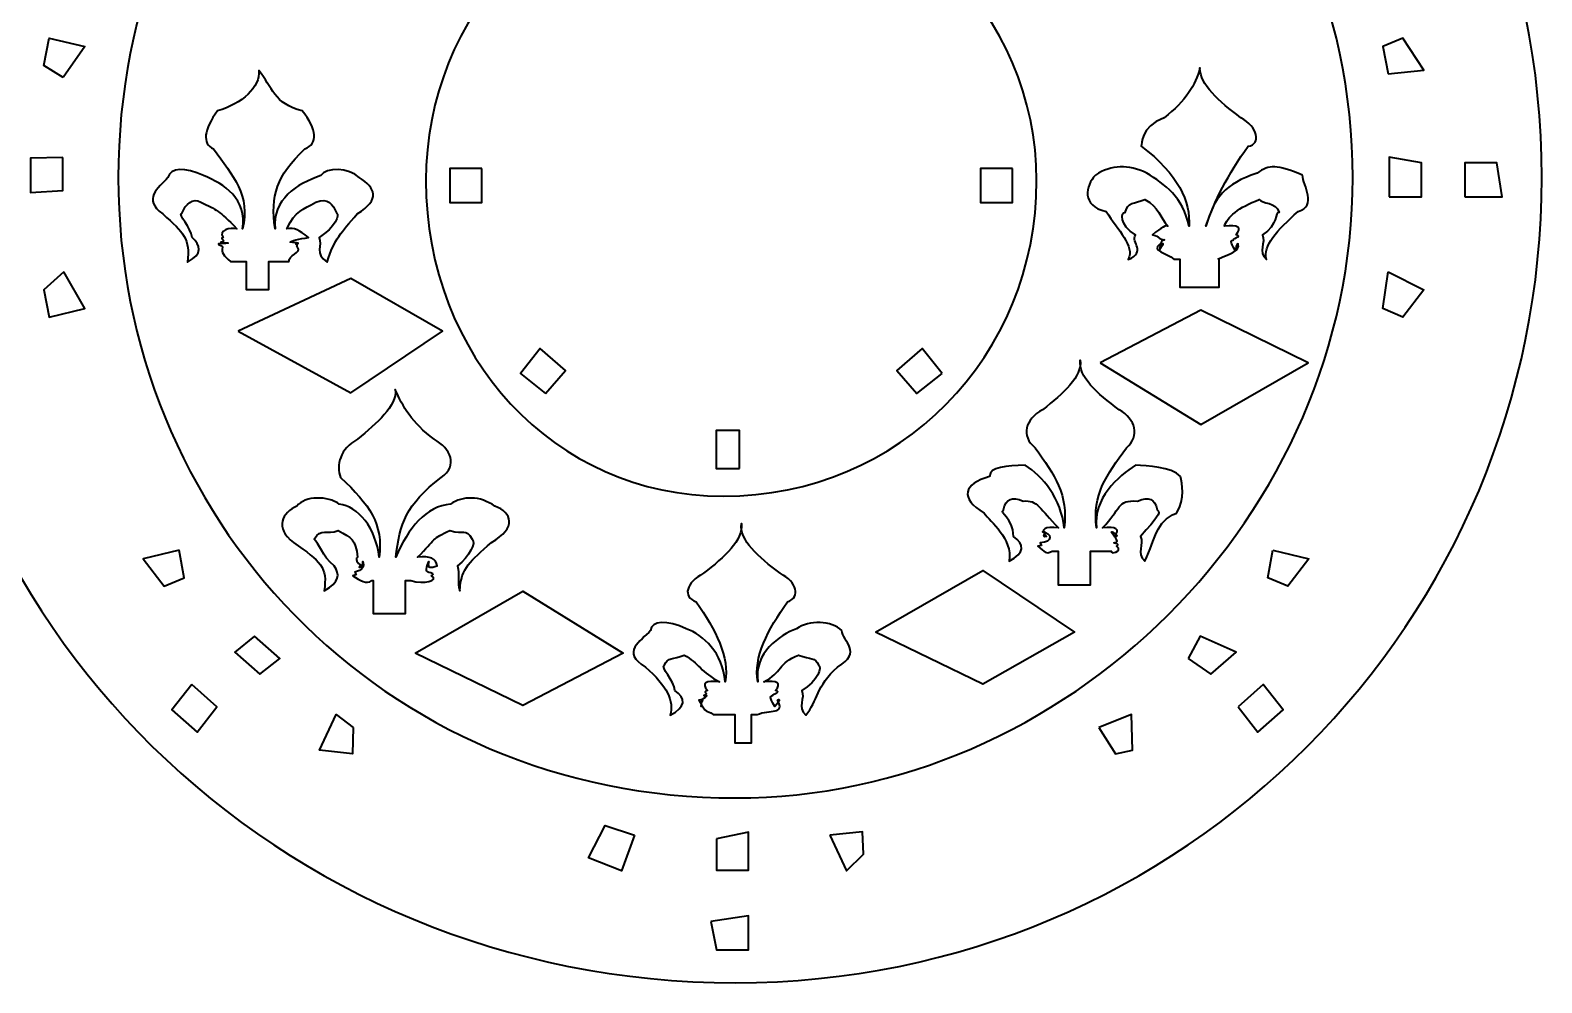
# Model space of a CAD drawing. Header units: centimetres. Extents: x -108 to 55, y -52 to 52.
# Drawn here: x -34.61 to -14.72, y -6.48 to 6.05 of the extents above; entities that cross this region are included whole.
import ezdxf

# ---------------------------------------------------------------- set-up
doc = ezdxf.new("R2010")
doc.units = ezdxf.units.CM
doc.header["$MEASUREMENT"] = 0
doc.layers.add('layer 1', color=7, linetype='Continuous')

msp = doc.modelspace()

# ---------------------------------------------------------------- linework, layer by layer
at = {"layer": 'layer 1', "color": 250, "lineweight": 35}
for points, knots in [([(-25.3309, 14.83057), (-19.41586, 14.83057), (-14.72213, 9.93088), (-14.72213, 4.11167), (-14.72213, 4.11167), (-14.72213, -1.72114), (-19.41586, -6.48258), (-25.3309, -6.48258), (-25.3309, -6.48258), (-31.3681, -6.48258), (-36.15036, -1.72114), (-36.15036, 4.11167), (-36.15036, 4.11167), (-36.15036, 9.93088), (-31.3681, 14.83057), (-25.3309, 14.83057)], [0, 0, 0, 0, 0.2, 0.2, 0.2, 0.2, 0.4, 0.4, 0.4, 0.4, 0.6, 0.6, 0.6, 0.6, 1, 1, 1, 1]), ([(-25.33103, 12.33828), (-20.98097, 12.33828), (-17.20985, 8.57183), (-17.20985, 4.11167), (-17.20985, 4.11167), (-17.20985, -0.34597), (-20.98097, -4.05162), (-25.33103, -4.05162), (-25.33103, -4.05162), (-29.98123, -4.05162), (-33.45218, -0.34597), (-33.45218, 4.11167), (-33.45218, 4.11167), (-33.45218, 8.57183), (-29.98123, 12.33828), (-25.33103, 12.33828)], [0, 0, 0, 0, 0.2, 0.2, 0.2, 0.2, 0.4, 0.4, 0.4, 0.4, 0.6, 0.6, 0.6, 0.6, 1, 1, 1, 1]), ([(-25.49198, 8.09881), (-23.16568, 8.09881), (-21.36875, 6.24978), (-21.36875, 4.07088), (-21.36875, 4.07088), (-21.36875, 1.76735), (-23.16568, -0.08193), (-25.49198, -0.08193), (-25.49198, -0.08193), (-27.72316, -0.08193), (-29.40456, 1.76735), (-29.40456, 4.07088), (-29.40456, 4.07088), (-29.40456, 6.24978), (-27.72316, 8.09881), (-25.49198, 8.09881)], [0, 0, 0, 0, 0.2, 0.2, 0.2, 0.2, 0.4, 0.4, 0.4, 0.4, 0.6, 0.6, 0.6, 0.6, 1, 1, 1, 1]), ([(-34.17817, 5.42763), (-34.17817, 5.42763), (-33.89052, 5.8354), (-33.89052, 5.8354), (-33.89052, 5.8354), (-33.89052, 5.8354), (-34.36189, 5.94694), (-34.36189, 5.94694), (-34.36189, 5.94694), (-34.36189, 5.94694), (-34.42985, 5.58639), (-34.42985, 5.58639), (-34.42985, 5.58639), (-34.42985, 5.58639), (-34.17817, 5.42763), (-34.17817, 5.42763)], [0, 0, 0, 0, 0.2, 0.2, 0.2, 0.2, 0.4, 0.4, 0.4, 0.4, 0.6, 0.6, 0.6, 0.6, 1, 1, 1, 1]), ([(-16.74481, 5.47484), (-16.74481, 5.47484), (-16.81278, 5.83539), (-16.81278, 5.83539), (-16.81278, 5.83539), (-16.81278, 5.83539), (-16.54972, 5.94694), (-16.54972, 5.94694), (-16.54972, 5.94694), (-16.54972, 5.94694), (-16.27346, 5.52319), (-16.27346, 5.52319), (-16.27346, 5.52319), (-16.27346, 5.52319), (-16.74481, 5.47484), (-16.74481, 5.47484)], [0, 0, 0, 0, 0.2, 0.2, 0.2, 0.2, 0.4, 0.4, 0.4, 0.4, 0.6, 0.6, 0.6, 0.6, 1, 1, 1, 1]), ([(-30.28405, 4.11177), (-30.41382, 4.24675), (-30.71983, 4.25195), (-30.78564, 4.1364), (-30.78564, 4.1364), (-31.10587, 4.03171), (-31.42499, 3.81887), (-31.38926, 3.43744), (-31.38926, 3.43744), (-31.45013, 3.87757), (-31.37352, 4.1277), (-30.99778, 4.48968), (-30.99778, 4.48968), (-30.81849, 4.55612), (-30.83582, 4.74333), (-31.03448, 4.99017), (-31.03448, 4.99017), (-31.40352, 5.08217), (-31.42576, 5.29861), (-31.60377, 5.52061), (-31.60377, 5.52061), (-31.57939, 5.29861), (-31.82499, 5.08217), (-32.1456, 4.99017), (-32.1456, 4.99017), (-32.32915, 4.74333), (-32.35279, 4.55612), (-32.19794, 4.48968), (-32.19794, 4.48968), (-31.94261, 4.1277), (-31.70512, 3.87757), (-31.81831, 3.43744), (-31.81831, 3.43744), (-31.74938, 3.81887), (-32.0584, 4.03171), (-32.32961, 4.1364), (-32.32961, 4.1364), (-32.57746, 4.25195), (-32.76477, 4.24675), (-32.79899, 4.11177), (-32.79899, 4.11177), (-32.92873, 3.97142), (-33.13934, 3.8296), (-32.86755, 3.63242), (-32.86755, 3.63242), (-32.58321, 3.38392), (-32.50871, 3.30619), (-32.54094, 2.99883), (-32.54094, 2.99883), (-32.33132, 3.10899), (-32.36854, 3.2173), (-32.48103, 3.32393), (-32.48103, 3.32393), (-32.48725, 3.45152), (-32.67661, 3.62908), (-32.61621, 3.63916), (-32.61621, 3.63916), (-32.5659, 3.76554), (-32.47019, 3.85277), (-32.36724, 3.78888), (-32.36724, 3.78888), (-32.15412, 3.68741), (-32.13276, 3.68224), (-31.89114, 3.43744), (-31.89114, 3.43744), (-31.98526, 3.45856), (-32.13674, 3.42117), (-32.07395, 3.32393), (-32.07395, 3.32393), (-32.1345, 3.30246), (-32.01642, 3.28099), (-32.10072, 3.25952), (-32.10072, 3.25952), (-31.98214, 3.251), (-31.95329, 3.24731), (-32.13276, 3.23879), (-32.13276, 3.23879), (-32.13137, 3.2173), (-32.07363, 3.21212), (-32.07968, 3.19601), (-32.07968, 3.19601), (-32.09804, 3.12379), (-32.06934, 3.08362), (-31.97548, 3.00586)], [0, 0, 0, 0, 0.04545455, 0.04545455, 0.04545455, 0.04545455, 0.09090909, 0.09090909, 0.09090909, 0.09090909, 0.13636364, 0.13636364, 0.13636364, 0.13636364, 0.18181818, 0.18181818, 0.18181818, 0.18181818, 0.22727273, 0.22727273, 0.22727273, 0.22727273, 0.27272727, 0.27272727, 0.27272727, 0.27272727, 0.31818182, 0.31818182, 0.31818182, 0.31818182, 0.36363636, 0.36363636, 0.36363636, 0.36363636, 0.40909091, 0.40909091, 0.40909091, 0.40909091, 0.45454545, 0.45454545, 0.45454545, 0.45454545, 0.5, 0.5, 0.5, 0.5, 0.54545455, 0.54545455, 0.54545455, 0.54545455, 0.59090909, 0.59090909, 0.59090909, 0.59090909, 0.63636364, 0.63636364, 0.63636364, 0.63636364, 0.68181818, 0.68181818, 0.68181818, 0.68181818, 0.72727273, 0.72727273, 0.72727273, 0.72727273, 0.77272727, 0.77272727, 0.77272727, 0.77272727, 0.81818182, 0.81818182, 0.81818182, 0.81818182, 0.86363636, 0.86363636, 0.86363636, 0.86363636, 0.90909091, 0.90909091, 0.90909091, 0.90909091, 1, 1, 1, 1]), ([(-17.87167, 4.14503), (-18.2097, 4.28001), (-18.30742, 4.2852), (-18.46552, 4.16967), (-18.46552, 4.16967), (-18.90175, 4.02413), (-19.02783, 3.85213), (-19.14148, 3.47071), (-19.14148, 3.47071), (-19.03773, 3.78621), (-18.84661, 4.16097), (-18.58535, 4.52296), (-18.58535, 4.52296), (-18.40609, 4.55314), (-18.46009, 4.77661), (-18.68082, 4.8988), (-18.68082, 4.8988), (-18.97014, 5.11543), (-19.22167, 5.33189), (-19.22144, 5.55387), (-19.22144, 5.55387), (-19.27052, 5.33189), (-19.41259, 5.11543), (-19.69008, 4.8988), (-19.69008, 4.8988), (-20.01023, 4.77661), (-19.97666, 4.55314), (-19.99385, 4.52296), (-19.99385, 4.52296), (-19.50029, 4.16097), (-19.34501, 3.78621), (-19.36278, 3.47071), (-19.36278, 3.47071), (-19.43874, 3.85213), (-19.68928, 4.02413), (-19.91723, 4.16967), (-19.91723, 4.16967), (-20.16507, 4.2852), (-20.38133, 4.28001), (-20.59488, 4.14503), (-20.59488, 4.14503), (-20.72464, 4.00468), (-20.78681, 3.73825), (-20.45515, 3.66568), (-20.45515, 3.66568), (-20.29474, 3.41721), (-20.07853, 3.21482), (-20.16238, 3.03208), (-20.16238, 3.03208), (-19.91897, 3.14225), (-20.13, 3.25057), (-20.06863, 3.35721), (-20.06863, 3.35721), (-20.28315, 3.48478), (-20.2642, 3.66236), (-20.20381, 3.65276), (-20.20381, 3.65276), (-20.16409, 3.7988), (-20.09748, 3.7614), (-19.94334, 3.82214), (-19.94334, 3.82214), (-19.75591, 3.72067), (-19.75062, 3.59087), (-19.64045, 3.47071), (-19.64045, 3.47071), (-19.66219, 3.49183), (-19.72436, 3.45443), (-19.84612, 3.35721), (-19.84612, 3.35721), (-19.72212, 3.33573), (-19.81233, 3.31425), (-19.68832, 3.29277), (-19.68832, 3.29277), (-19.70794, 3.28426), (-19.7492, 3.28057), (-19.75062, 3.14742), (-19.75062, 3.14742), (-19.71988, 3.25057), (-19.66122, 3.24538), (-19.75047, 3.22927), (-19.75047, 3.22927), (-19.86014, 3.15703), (-19.65693, 3.11688), (-19.56307, 3.03911)], [0, 0, 0, 0, 0.04545455, 0.04545455, 0.04545455, 0.04545455, 0.09090909, 0.09090909, 0.09090909, 0.09090909, 0.13636364, 0.13636364, 0.13636364, 0.13636364, 0.18181818, 0.18181818, 0.18181818, 0.18181818, 0.22727273, 0.22727273, 0.22727273, 0.22727273, 0.27272727, 0.27272727, 0.27272727, 0.27272727, 0.31818182, 0.31818182, 0.31818182, 0.31818182, 0.36363636, 0.36363636, 0.36363636, 0.36363636, 0.40909091, 0.40909091, 0.40909091, 0.40909091, 0.45454545, 0.45454545, 0.45454545, 0.45454545, 0.5, 0.5, 0.5, 0.5, 0.54545455, 0.54545455, 0.54545455, 0.54545455, 0.59090909, 0.59090909, 0.59090909, 0.59090909, 0.63636364, 0.63636364, 0.63636364, 0.63636364, 0.68181818, 0.68181818, 0.68181818, 0.68181818, 0.72727273, 0.72727273, 0.72727273, 0.72727273, 0.77272727, 0.77272727, 0.77272727, 0.77272727, 0.81818182, 0.81818182, 0.81818182, 0.81818182, 0.86363636, 0.86363636, 0.86363636, 0.86363636, 0.90909091, 0.90909091, 0.90909091, 0.90909091, 1, 1, 1, 1]), ([(-34.18268, 4.3756), (-34.18268, 4.3756), (-34.18268, 3.93936), (-34.18268, 3.93936), (-34.18268, 3.93936), (-34.18268, 3.93936), (-34.60565, 3.91678), (-34.60565, 3.91678), (-34.60565, 3.91678), (-34.60565, 3.91678), (-34.60565, 4.36506), (-34.60565, 4.36506), (-34.60565, 4.36506), (-34.60565, 4.36506), (-34.18268, 4.3756), (-34.18268, 4.3756)], [0, 0, 0, 0, 0.2, 0.2, 0.2, 0.2, 0.4, 0.4, 0.4, 0.4, 0.6, 0.6, 0.6, 0.6, 1, 1, 1, 1]), ([(-16.72893, 3.85682), (-16.72893, 3.85682), (-16.72893, 4.38118), (-16.72893, 4.38118), (-16.72893, 4.38118), (-16.72893, 4.38118), (-16.30596, 4.30509), (-16.30596, 4.30509), (-16.30596, 4.30509), (-16.30596, 4.30509), (-16.30596, 3.85682), (-16.30596, 3.85682), (-16.30596, 3.85682), (-16.30596, 3.85682), (-16.72893, 3.85682), (-16.72893, 3.85682)], [0, 0, 0, 0, 0.2, 0.2, 0.2, 0.2, 0.4, 0.4, 0.4, 0.4, 0.6, 0.6, 0.6, 0.6, 1, 1, 1, 1]), ([(-28.66651, 4.23262), (-28.66651, 4.23262), (-28.66651, 3.78435), (-28.66651, 3.78435), (-28.66651, 3.78435), (-28.66651, 3.78435), (-29.08947, 3.78435), (-29.08947, 3.78435), (-29.08947, 3.78435), (-29.08947, 3.78435), (-29.08947, 4.23262), (-29.08947, 4.23262), (-29.08947, 4.23262), (-29.08947, 4.23262), (-28.66651, 4.23262), (-28.66651, 4.23262)], [0, 0, 0, 0, 0.2, 0.2, 0.2, 0.2, 0.4, 0.4, 0.4, 0.4, 0.6, 0.6, 0.6, 0.6, 1, 1, 1, 1]), ([(-21.684, 4.23262), (-21.684, 4.23262), (-21.684, 3.78435), (-21.684, 3.78435), (-21.684, 3.78435), (-21.684, 3.78435), (-22.10695, 3.78435), (-22.10695, 3.78435), (-22.10695, 3.78435), (-22.10695, 3.78435), (-22.10695, 4.23262), (-22.10695, 4.23262), (-22.10695, 4.23262), (-22.10695, 4.23262), (-21.684, 4.23262), (-21.684, 4.23262)], [0, 0, 0, 0, 0.2, 0.2, 0.2, 0.2, 0.4, 0.4, 0.4, 0.4, 0.6, 0.6, 0.6, 0.6, 1, 1, 1, 1]), ([(-15.7364, 3.85682), (-15.7364, 3.85682), (-15.7364, 4.30509), (-15.7364, 4.30509), (-15.7364, 4.30509), (-15.7364, 4.30509), (-15.31345, 4.30509), (-15.31345, 4.30509), (-15.31345, 4.30509), (-15.31345, 4.30509), (-15.24103, 3.85682), (-15.24103, 3.85682), (-15.24103, 3.85682), (-15.24103, 3.85682), (-15.7364, 3.85682), (-15.7364, 3.85682)], [0, 0, 0, 0, 0.2, 0.2, 0.2, 0.2, 0.4, 0.4, 0.4, 0.4, 0.6, 0.6, 0.6, 0.6, 1, 1, 1, 1]), ([(-31.20319, 3.00586), (-31.22965, 3.08326), (-31.02473, 3.12325), (-31.09469, 3.19601), (-31.09469, 3.19601), (-31.12207, 3.21212), (-31.06935, 3.2173), (-31.11746, 3.23879), (-31.11746, 3.23879), (-31.04003, 3.24731), (-31.10172, 3.251), (-31.19065, 3.25952), (-31.19065, 3.25952), (-31.19112, 3.28099), (-31.06711, 3.30246), (-30.94901, 3.32393), (-30.94901, 3.32393), (-31.07321, 3.42117), (-31.13294, 3.45856), (-31.23335, 3.43744), (-31.23335, 3.43744), (-31.12318, 3.68224), (-31.02024, 3.68741), (-30.85181, 3.78888), (-30.85181, 3.78888), (-30.69177, 3.85277), (-30.63105, 3.76554), (-30.57846, 3.63916), (-30.57846, 3.63916), (-30.53686, 3.62908), (-30.59582, 3.45152), (-30.81033, 3.32393), (-30.81033, 3.32393), (-30.7608, 3.2173), (-30.87616, 3.10899), (-30.70568, 2.99883), (-30.70568, 2.99883), (-30.60397, 3.30619), (-30.52699, 3.38392), (-30.30684, 3.63242), (-30.30684, 3.63242), (-30.00242, 3.8296), (-30.06459, 3.97142), (-30.28405, 4.11177)], [0, 0, 0, 0, 0.08333333, 0.08333333, 0.08333333, 0.08333333, 0.16666667, 0.16666667, 0.16666667, 0.16666667, 0.25, 0.25, 0.25, 0.25, 0.33333333, 0.33333333, 0.33333333, 0.33333333, 0.41666667, 0.41666667, 0.41666667, 0.41666667, 0.5, 0.5, 0.5, 0.5, 0.58333333, 0.58333333, 0.58333333, 0.58333333, 0.66666667, 0.66666667, 0.66666667, 0.66666667, 0.75, 0.75, 0.75, 0.75, 0.83333333, 0.83333333, 0.83333333, 0.83333333, 1, 1, 1, 1]), ([(-18.98544, 3.03911), (-18.79516, 3.11652), (-18.69742, 3.15651), (-18.71608, 3.22927), (-18.71608, 3.22927), (-18.70969, 3.24538), (-18.74245, 3.25057), (-18.75212, 3.14742), (-18.75212, 3.14742), (-18.83592, 3.28057), (-18.80708, 3.28426), (-18.77825, 3.29277), (-18.77825, 3.29277), (-18.77873, 3.31425), (-18.65471, 3.33573), (-18.74493, 3.35721), (-18.74493, 3.35721), (-18.65839, 3.45443), (-18.72054, 3.49183), (-18.89808, 3.47071), (-18.89808, 3.47071), (-18.86477, 3.59087), (-18.71064, 3.72067), (-18.4394, 3.82214), (-18.4394, 3.82214), (-18.40361, 3.7614), (-18.21866, 3.7988), (-18.17894, 3.65276), (-18.17894, 3.65276), (-18.24112, 3.66236), (-18.1834, 3.48478), (-18.39793, 3.35721), (-18.39793, 3.35721), (-18.3484, 3.25057), (-18.46378, 3.14225), (-18.34392, 3.03208), (-18.34392, 3.03208), (-18.39985, 3.21482), (-18.20603, 3.41721), (-17.92758, 3.66568), (-17.92758, 3.66568), (-17.67328, 3.73825), (-17.86047, 4.00468), (-17.87167, 4.14503)], [0, 0, 0, 0, 0.08333333, 0.08333333, 0.08333333, 0.08333333, 0.16666667, 0.16666667, 0.16666667, 0.16666667, 0.25, 0.25, 0.25, 0.25, 0.33333333, 0.33333333, 0.33333333, 0.33333333, 0.41666667, 0.41666667, 0.41666667, 0.41666667, 0.5, 0.5, 0.5, 0.5, 0.58333333, 0.58333333, 0.58333333, 0.58333333, 0.66666667, 0.66666667, 0.66666667, 0.66666667, 0.75, 0.75, 0.75, 0.75, 0.83333333, 0.83333333, 0.83333333, 0.83333333, 1, 1, 1, 1]), ([(-31.97548, 3.00586), (-31.97548, 3.00586), (-31.77155, 3.00586), (-31.77155, 3.00586), (-31.77155, 3.00586), (-31.77155, 3.00586), (-31.77155, 2.6366), (-31.77155, 2.6366), (-31.77155, 2.6366), (-31.77155, 2.6366), (-31.47024, 2.6366), (-31.47024, 2.6366), (-31.47024, 2.6366), (-31.47024, 2.6366), (-31.47024, 3.00586), (-31.47024, 3.00586), (-31.47024, 3.00586), (-31.47024, 3.00586), (-31.20319, 3.00586), (-31.20319, 3.00586)], [0, 0, 0, 0, 0.16666667, 0.16666667, 0.16666667, 0.16666667, 0.33333333, 0.33333333, 0.33333333, 0.33333333, 0.5, 0.5, 0.5, 0.5, 0.66666667, 0.66666667, 0.66666667, 0.66666667, 1, 1, 1, 1]), ([(-19.56307, 3.03911), (-19.56307, 3.03911), (-19.48477, 3.03911), (-19.48477, 3.03911), (-19.48477, 3.03911), (-19.48477, 3.03911), (-19.48477, 2.66986), (-19.48477, 2.66986), (-19.48477, 2.66986), (-19.48477, 2.66986), (-18.96771, 2.66986), (-18.96771, 2.66986), (-18.96771, 2.66986), (-18.96771, 2.66986), (-18.96771, 3.03911), (-18.96771, 3.03911), (-18.96771, 3.03911), (-18.96771, 3.03911), (-18.98544, 3.03911), (-18.98544, 3.03911)], [0, 0, 0, 0, 0.16666667, 0.16666667, 0.16666667, 0.16666667, 0.33333333, 0.33333333, 0.33333333, 0.33333333, 0.5, 0.5, 0.5, 0.5, 0.66666667, 0.66666667, 0.66666667, 0.66666667, 1, 1, 1, 1]), ([(-34.16678, 2.87167), (-34.16678, 2.87167), (-33.89052, 2.38647), (-33.89052, 2.38647), (-33.89052, 2.38647), (-33.89052, 2.38647), (-34.36189, 2.27493), (-34.36189, 2.27493), (-34.36189, 2.27493), (-34.36189, 2.27493), (-34.42985, 2.6355), (-34.42985, 2.6355), (-34.42985, 2.6355), (-34.42985, 2.6355), (-34.16678, 2.87167), (-34.16678, 2.87167)], [0, 0, 0, 0, 0.2, 0.2, 0.2, 0.2, 0.4, 0.4, 0.4, 0.4, 0.6, 0.6, 0.6, 0.6, 1, 1, 1, 1]), ([(-16.74481, 2.87164), (-16.74481, 2.87164), (-16.81278, 2.38647), (-16.81278, 2.38647), (-16.81278, 2.38647), (-16.81278, 2.38647), (-16.54972, 2.27491), (-16.54972, 2.27491), (-16.54972, 2.27491), (-16.54972, 2.27491), (-16.27346, 2.63548), (-16.27346, 2.63548), (-16.27346, 2.63548), (-16.27346, 2.63548), (-16.74481, 2.87164), (-16.74481, 2.87164)], [0, 0, 0, 0, 0.2, 0.2, 0.2, 0.2, 0.4, 0.4, 0.4, 0.4, 0.6, 0.6, 0.6, 0.6, 1, 1, 1, 1]), ([(-31.87683, 2.09226), (-31.87683, 2.09226), (-30.3906, 2.78396), (-30.3906, 2.78396), (-30.3906, 2.78396), (-30.3906, 2.78396), (-29.18567, 2.09226), (-29.18567, 2.09226), (-29.18567, 2.09226), (-29.18567, 2.09226), (-30.3906, 1.28113), (-30.3906, 1.28113), (-30.3906, 1.28113), (-30.3906, 1.28113), (-31.87683, 2.09226), (-31.87683, 2.09226)], [0, 0, 0, 0, 0.2, 0.2, 0.2, 0.2, 0.4, 0.4, 0.4, 0.4, 0.6, 0.6, 0.6, 0.6, 1, 1, 1, 1]), ([(-20.53392, 1.67571), (-20.53392, 1.67571), (-19.21019, 2.36771), (-19.21019, 2.36771), (-19.21019, 2.36771), (-19.21019, 2.36771), (-17.79698, 1.67571), (-17.79698, 1.67571), (-17.79698, 1.67571), (-17.79698, 1.67571), (-19.21019, 0.86432), (-19.21019, 0.86432), (-19.21019, 0.86432), (-19.21019, 0.86432), (-20.53392, 1.67571), (-20.53392, 1.67571)], [0, 0, 0, 0, 0.2, 0.2, 0.2, 0.2, 0.4, 0.4, 0.4, 0.4, 0.6, 0.6, 0.6, 0.6, 1, 1, 1, 1]), ([(-27.82992, 1.26933), (-27.82992, 1.26933), (-28.16136, 1.53124), (-28.16136, 1.53124), (-28.16136, 1.53124), (-28.16136, 1.53124), (-27.89897, 1.8645), (-27.89897, 1.8645), (-27.89897, 1.8645), (-27.89897, 1.8645), (-27.56751, 1.57277), (-27.56751, 1.57277), (-27.56751, 1.57277), (-27.56751, 1.57277), (-27.82992, 1.26933), (-27.82992, 1.26933)], [0, 0, 0, 0, 0.2, 0.2, 0.2, 0.2, 0.4, 0.4, 0.4, 0.4, 0.6, 0.6, 0.6, 0.6, 1, 1, 1, 1]), ([(-22.6121, 1.53124), (-22.6121, 1.53124), (-22.94354, 1.26933), (-22.94354, 1.26933), (-22.94354, 1.26933), (-22.94354, 1.26933), (-23.20593, 1.57277), (-23.20593, 1.57277), (-23.20593, 1.57277), (-23.20593, 1.57277), (-22.87448, 1.8645), (-22.87448, 1.8645), (-22.87448, 1.8645), (-22.87448, 1.8645), (-22.6121, 1.53124), (-22.6121, 1.53124)], [0, 0, 0, 0, 0.2, 0.2, 0.2, 0.2, 0.4, 0.4, 0.4, 0.4, 0.6, 0.6, 0.6, 0.6, 1, 1, 1, 1]), ([(-19.47402, 0.17699), (-19.60378, 0.31197), (-19.90977, 0.31717), (-20.06788, 0.32627), (-20.06788, 0.32627), (-20.29583, 0.18071), (-20.63019, -0.1159), (-20.5792, -0.49731), (-20.5792, -0.49731), (-20.6401, -0.0572), (-20.44896, 0.19292), (-20.18772, 0.55492), (-20.18772, 0.55492), (-20.00844, 0.71136), (-20.06246, 0.93319), (-20.2832, 1.0554), (-20.2832, 1.0554), (-20.57251, 1.27201), (-20.82401, 1.48847), (-20.79373, 1.71045), (-20.79373, 1.71045), (-20.76936, 1.48847), (-21.01496, 1.27201), (-21.29243, 1.0554), (-21.29243, 1.0554), (-21.5191, 0.93319), (-21.57902, 0.71136), (-21.38791, 0.55492), (-21.38791, 0.55492), (-21.13257, 0.19292), (-20.94736, -0.0572), (-21.00826, -0.49731), (-21.00826, -0.49731), (-21.04109, -0.1159), (-21.29163, 0.18071), (-21.51958, 0.32627), (-21.51958, 0.32627), (-21.76742, 0.31717), (-21.98368, 0.31197), (-21.98895, 0.17699), (-21.98895, 0.17699), (-22.327, 0.08034), (-22.38916, -0.10515), (-22.05751, -0.30235), (-22.05751, -0.30235), (-21.98146, -0.4262), (-21.68089, -0.62857), (-21.7309, -0.93594), (-21.7309, -0.93594), (-21.52134, -0.82577), (-21.52406, -0.71745), (-21.67099, -0.61083), (-21.67099, -0.61083), (-21.67721, -0.35864), (-21.86657, -0.30566), (-21.80618, -0.25956), (-21.80618, -0.25956), (-21.76645, -0.10932), (-21.69982, -0.082), (-21.54569, -0.14587), (-21.54569, -0.14587), (-21.35828, -0.12272), (-21.32273, -0.25253), (-21.0811, -0.49731), (-21.0811, -0.49731), (-21.26455, -0.47619), (-21.32672, -0.5136), (-21.24018, -0.61083), (-21.24018, -0.61083), (-21.32447, -0.63229), (-21.20638, -0.52914), (-21.29069, -0.5506), (-21.29069, -0.5506), (-21.1721, -0.55915), (-21.14327, -0.68745), (-21.32273, -0.69599), (-21.32273, -0.69599), (-21.32224, -0.71745), (-21.26357, -0.72265), (-21.35284, -0.73874), (-21.35284, -0.73874), (-21.2542, -0.81098), (-21.2593, -0.85116), (-21.16544, -0.8043)], [0, 0, 0, 0, 0.04545455, 0.04545455, 0.04545455, 0.04545455, 0.09090909, 0.09090909, 0.09090909, 0.09090909, 0.13636364, 0.13636364, 0.13636364, 0.13636364, 0.18181818, 0.18181818, 0.18181818, 0.18181818, 0.22727273, 0.22727273, 0.22727273, 0.22727273, 0.27272727, 0.27272727, 0.27272727, 0.27272727, 0.31818182, 0.31818182, 0.31818182, 0.31818182, 0.36363636, 0.36363636, 0.36363636, 0.36363636, 0.40909091, 0.40909091, 0.40909091, 0.40909091, 0.45454545, 0.45454545, 0.45454545, 0.45454545, 0.5, 0.5, 0.5, 0.5, 0.54545455, 0.54545455, 0.54545455, 0.54545455, 0.59090909, 0.59090909, 0.59090909, 0.59090909, 0.63636364, 0.63636364, 0.63636364, 0.63636364, 0.68181818, 0.68181818, 0.68181818, 0.68181818, 0.72727273, 0.72727273, 0.72727273, 0.72727273, 0.77272727, 0.77272727, 0.77272727, 0.77272727, 0.81818182, 0.81818182, 0.81818182, 0.81818182, 0.86363636, 0.86363636, 0.86363636, 0.86363636, 0.90909091, 0.90909091, 0.90909091, 0.90909091, 1, 1, 1, 1]), ([(-28.49843, -0.21088), (-28.69008, -0.0759), (-28.92295, -0.0707), (-29.08105, -0.18625), (-29.08105, -0.18625), (-29.39644, -0.20716), (-29.64335, -0.50379), (-29.80067, -0.88519), (-29.80067, -0.88519), (-29.74974, -0.44508), (-29.67043, -0.19497), (-29.2035, 0.16703), (-29.2035, 0.16703), (-28.97744, 0.32348), (-29.0756, 0.54531), (-29.29636, 0.6675), (-29.29636, 0.6675), (-29.58567, 0.88413), (-29.71381, 1.10058), (-29.80689, 1.32257), (-29.80689, 1.32257), (-29.78252, 1.10058), (-30.05132, 0.88413), (-30.30559, 0.6675), (-30.30559, 0.6675), (-30.53226, 0.54531), (-30.59218, 0.32348), (-30.52754, 0.16703), (-30.52754, 0.16703), (-30.14573, -0.19497), (-29.96053, -0.44508), (-30.02142, -0.88519), (-30.02142, -0.88519), (-30.05425, -0.50379), (-30.30481, -0.20716), (-30.54457, -0.18625), (-30.54457, -0.18625), (-30.69177, -0.0707), (-30.99686, -0.0759), (-31.10225, -0.21088), (-31.10225, -0.21088), (-31.2939, -0.29694), (-31.40232, -0.49304), (-31.148, -0.69024), (-31.148, -0.69024), (-30.78631, -0.93873), (-30.69406, -1.01645), (-30.74406, -1.32382), (-30.74406, -1.32382), (-30.5345, -1.21365), (-30.53722, -1.10534), (-30.61031, -0.99871), (-30.61031, -0.99871), (-30.77193, -0.87114), (-30.81047, -0.69358), (-30.87639, -0.64748), (-30.87639, -0.64748), (-30.77962, -0.48663), (-30.71299, -0.5945), (-30.55887, -0.53379), (-30.55887, -0.53379), (-30.37142, -0.63525), (-30.33589, -0.64042), (-30.30257, -0.88519), (-30.30257, -0.88519), (-30.27772, -0.86407), (-30.38164, -0.90149), (-30.25334, -0.99871), (-30.25334, -0.99871), (-30.33764, -1.02017), (-30.21955, -1.04167), (-30.23424, -0.93852), (-30.23424, -0.93852), (-30.18527, -1.07164), (-30.36472, -1.07536), (-30.33589, -1.08387), (-30.33589, -1.08387), (-30.3354, -1.10534), (-30.28571, -1.11054), (-30.366, -1.12663), (-30.366, -1.12663), (-30.26736, -1.19887), (-30.18627, -1.23904), (-30.11711, -1.19219)], [0, 0, 0, 0, 0.04545455, 0.04545455, 0.04545455, 0.04545455, 0.09090909, 0.09090909, 0.09090909, 0.09090909, 0.13636364, 0.13636364, 0.13636364, 0.13636364, 0.18181818, 0.18181818, 0.18181818, 0.18181818, 0.22727273, 0.22727273, 0.22727273, 0.22727273, 0.27272727, 0.27272727, 0.27272727, 0.27272727, 0.31818182, 0.31818182, 0.31818182, 0.31818182, 0.36363636, 0.36363636, 0.36363636, 0.36363636, 0.40909091, 0.40909091, 0.40909091, 0.40909091, 0.45454545, 0.45454545, 0.45454545, 0.45454545, 0.5, 0.5, 0.5, 0.5, 0.54545455, 0.54545455, 0.54545455, 0.54545455, 0.59090909, 0.59090909, 0.59090909, 0.59090909, 0.63636364, 0.63636364, 0.63636364, 0.63636364, 0.68181818, 0.68181818, 0.68181818, 0.68181818, 0.72727273, 0.72727273, 0.72727273, 0.72727273, 0.77272727, 0.77272727, 0.77272727, 0.77272727, 0.81818182, 0.81818182, 0.81818182, 0.81818182, 0.86363636, 0.86363636, 0.86363636, 0.86363636, 0.90909091, 0.90909091, 0.90909091, 0.90909091, 1, 1, 1, 1]), ([(-25.27925, 0.28554), (-25.27925, 0.28554), (-25.58674, 0.28554), (-25.58674, 0.28554), (-25.58674, 0.28554), (-25.58674, 0.28554), (-25.58674, 0.78367), (-25.58674, 0.78367), (-25.58674, 0.78367), (-25.58674, 0.78367), (-25.27925, 0.78367), (-25.27925, 0.78367), (-25.27925, 0.78367), (-25.27925, 0.78367), (-25.27925, 0.28554), (-25.27925, 0.28554)], [0, 0, 0, 0, 0.2, 0.2, 0.2, 0.2, 0.4, 0.4, 0.4, 0.4, 0.6, 0.6, 0.6, 0.6, 1, 1, 1, 1]), ([(-20.37949, -0.8043), (-20.41961, -0.8515), (-20.21468, -0.81153), (-20.31845, -0.73874), (-20.31845, -0.73874), (-20.31204, -0.72265), (-20.25929, -0.71745), (-20.35446, -0.69599), (-20.35446, -0.69599), (-20.22998, -0.68745), (-20.40945, -0.55915), (-20.38059, -0.5506), (-20.38059, -0.5506), (-20.38108, -0.52914), (-20.25707, -0.63229), (-20.34728, -0.61083), (-20.34728, -0.61083), (-20.26076, -0.5136), (-20.32291, -0.47619), (-20.50043, -0.49731), (-20.50043, -0.49731), (-20.25883, -0.25253), (-20.313, -0.12272), (-20.04177, -0.14587), (-20.04177, -0.14587), (-19.88173, -0.082), (-19.82101, -0.10932), (-19.78128, -0.25956), (-19.78128, -0.25956), (-19.72682, -0.30566), (-19.78576, -0.35864), (-20.00029, -0.61083), (-20.00029, -0.61083), (-19.95075, -0.71745), (-20.06613, -0.82577), (-19.94629, -0.93594), (-19.94629, -0.93594), (-19.79393, -0.62857), (-19.8084, -0.4262), (-19.52995, -0.30235), (-19.52995, -0.30235), (-19.40069, -0.10515), (-19.46284, 0.08034), (-19.47402, 0.17699)], [0, 0, 0, 0, 0.08333333, 0.08333333, 0.08333333, 0.08333333, 0.16666667, 0.16666667, 0.16666667, 0.16666667, 0.25, 0.25, 0.25, 0.25, 0.33333333, 0.33333333, 0.33333333, 0.33333333, 0.41666667, 0.41666667, 0.41666667, 0.41666667, 0.5, 0.5, 0.5, 0.5, 0.58333333, 0.58333333, 0.58333333, 0.58333333, 0.66666667, 0.66666667, 0.66666667, 0.66666667, 0.75, 0.75, 0.75, 0.75, 0.83333333, 0.83333333, 0.83333333, 0.83333333, 1, 1, 1, 1]), ([(-29.60096, -1.19219), (-29.43279, -1.23938), (-29.22786, -1.19942), (-29.33161, -1.12663), (-29.33161, -1.12663), (-29.32068, -1.11054), (-29.27247, -1.10534), (-29.36764, -1.08387), (-29.36764, -1.08387), (-29.38792, -1.07536), (-29.42259, -1.07164), (-29.36644, -0.93852), (-29.36644, -0.93852), (-29.39424, -1.04167), (-29.33643, -1.02017), (-29.25626, -0.99871), (-29.25626, -0.99871), (-29.27392, -0.90149), (-29.34497, -0.86407), (-29.51359, -0.88519), (-29.51359, -0.88519), (-29.27199, -0.64042), (-29.32616, -0.63525), (-29.08761, -0.53379), (-29.08761, -0.53379), (-28.89489, -0.5945), (-28.88895, -0.48663), (-28.79446, -0.64748), (-28.79446, -0.64748), (-28.73998, -0.69358), (-28.82874, -0.87114), (-28.99039, -0.99871), (-28.99039, -0.99871), (-28.95596, -1.10534), (-28.99891, -1.21365), (-28.95947, -1.32382), (-28.95947, -1.32382), (-28.94042, -1.01645), (-28.82154, -0.93873), (-28.54313, -0.69024), (-28.54313, -0.69024), (-28.20554, -0.49304), (-28.26769, -0.29694), (-28.49843, -0.21088)], [0, 0, 0, 0, 0.08333333, 0.08333333, 0.08333333, 0.08333333, 0.16666667, 0.16666667, 0.16666667, 0.16666667, 0.25, 0.25, 0.25, 0.25, 0.33333333, 0.33333333, 0.33333333, 0.33333333, 0.41666667, 0.41666667, 0.41666667, 0.41666667, 0.5, 0.5, 0.5, 0.5, 0.58333333, 0.58333333, 0.58333333, 0.58333333, 0.66666667, 0.66666667, 0.66666667, 0.66666667, 0.75, 0.75, 0.75, 0.75, 0.83333333, 0.83333333, 0.83333333, 0.83333333, 1, 1, 1, 1]), ([(-23.93271, -1.84913), (-24.06245, -1.71415), (-24.36846, -1.70895), (-24.52656, -1.8245), (-24.52656, -1.8245), (-24.75451, -1.90866), (-25.08889, -2.14203), (-25.0379, -2.52347), (-25.0379, -2.52347), (-25.09879, -2.20797), (-24.90766, -1.83321), (-24.64641, -1.4712), (-24.64641, -1.4712), (-24.46713, -1.40082), (-24.52113, -1.21758), (-24.74188, -1.09538), (-24.74188, -1.09538), (-25.0312, -0.87875), (-25.28271, -0.6623), (-25.25242, -0.44029), (-25.25242, -0.44029), (-25.22805, -0.6623), (-25.47365, -0.87875), (-25.75112, -1.09538), (-25.75112, -1.09538), (-25.97777, -1.21758), (-26.03772, -1.40082), (-25.84658, -1.4712), (-25.84658, -1.4712), (-25.59127, -1.83321), (-25.40606, -2.20797), (-25.46695, -2.52347), (-25.46695, -2.52347), (-25.49978, -2.14203), (-25.75033, -1.90866), (-25.97827, -1.8245), (-25.97827, -1.8245), (-26.22611, -1.70895), (-26.44238, -1.71415), (-26.44765, -1.84913), (-26.44765, -1.84913), (-26.57739, -1.98948), (-26.84785, -2.13128), (-26.51621, -2.32848), (-26.51621, -2.32848), (-26.23185, -2.57698), (-26.13959, -2.77934), (-26.1896, -2.96207), (-26.1896, -2.96207), (-25.98001, -2.85189), (-25.98273, -2.74358), (-26.12967, -2.63696), (-26.12967, -2.63696), (-26.13588, -2.50938), (-26.32526, -2.33182), (-26.26485, -2.3012), (-26.26485, -2.3012), (-26.22515, -2.19536), (-26.15852, -2.23277), (-26.00439, -2.17204), (-26.00439, -2.17204), (-25.81696, -2.2735), (-25.7814, -2.40331), (-25.5398, -2.52347), (-25.5398, -2.52347), (-25.72325, -2.50235), (-25.7854, -2.53973), (-25.69887, -2.63696), (-25.69887, -2.63696), (-25.78316, -2.65845), (-25.66508, -2.67991), (-25.74936, -2.70138), (-25.74936, -2.70138), (-25.63078, -2.70992), (-25.81025, -2.71361), (-25.7814, -2.84676), (-25.7814, -2.84676), (-25.78094, -2.74358), (-25.72227, -2.74878), (-25.81151, -2.7649), (-25.81151, -2.7649), (-25.7129, -2.96176), (-25.71799, -2.87729), (-25.62413, -2.95504)], [0, 0, 0, 0, 0.04545455, 0.04545455, 0.04545455, 0.04545455, 0.09090909, 0.09090909, 0.09090909, 0.09090909, 0.13636364, 0.13636364, 0.13636364, 0.13636364, 0.18181818, 0.18181818, 0.18181818, 0.18181818, 0.22727273, 0.22727273, 0.22727273, 0.22727273, 0.27272727, 0.27272727, 0.27272727, 0.27272727, 0.31818182, 0.31818182, 0.31818182, 0.31818182, 0.36363636, 0.36363636, 0.36363636, 0.36363636, 0.40909091, 0.40909091, 0.40909091, 0.40909091, 0.45454545, 0.45454545, 0.45454545, 0.45454545, 0.5, 0.5, 0.5, 0.5, 0.54545455, 0.54545455, 0.54545455, 0.54545455, 0.59090909, 0.59090909, 0.59090909, 0.59090909, 0.63636364, 0.63636364, 0.63636364, 0.63636364, 0.68181818, 0.68181818, 0.68181818, 0.68181818, 0.72727273, 0.72727273, 0.72727273, 0.72727273, 0.77272727, 0.77272727, 0.77272727, 0.77272727, 0.81818182, 0.81818182, 0.81818182, 0.81818182, 0.86363636, 0.86363636, 0.86363636, 0.86363636, 0.90909091, 0.90909091, 0.90909091, 0.90909091, 1, 1, 1, 1]), ([(-32.65211, -0.79252), (-32.65211, -0.79252), (-32.58415, -1.15305), (-32.58415, -1.15305), (-32.58415, -1.15305), (-32.58415, -1.15305), (-32.84722, -1.2646), (-32.84722, -1.2646), (-32.84722, -1.2646), (-32.84722, -1.2646), (-33.12348, -0.90404), (-33.12348, -0.90404), (-33.12348, -0.90404), (-33.12348, -0.90404), (-32.65211, -0.79252), (-32.65211, -0.79252)], [0, 0, 0, 0, 0.2, 0.2, 0.2, 0.2, 0.4, 0.4, 0.4, 0.4, 0.6, 0.6, 0.6, 0.6, 1, 1, 1, 1]), ([(-18.25948, -0.79252), (-18.25948, -0.79252), (-18.32746, -1.15308), (-18.32746, -1.15308), (-18.32746, -1.15308), (-18.32746, -1.15308), (-18.06439, -1.2646), (-18.06439, -1.2646), (-18.06439, -1.2646), (-18.06439, -1.2646), (-17.78813, -0.90407), (-17.78813, -0.90407), (-17.78813, -0.90407), (-17.78813, -0.90407), (-18.25948, -0.79252), (-18.25948, -0.79252)], [0, 0, 0, 0, 0.2, 0.2, 0.2, 0.2, 0.4, 0.4, 0.4, 0.4, 0.6, 0.6, 0.6, 0.6, 1, 1, 1, 1]), ([(-21.16544, -0.8043), (-21.16544, -0.8043), (-21.08712, -0.8043), (-21.08712, -0.8043), (-21.08712, -0.8043), (-21.08712, -0.8043), (-21.08712, -1.24896), (-21.08712, -1.24896), (-21.08712, -1.24896), (-21.08712, -1.24896), (-20.6602, -1.24896), (-20.6602, -1.24896), (-20.6602, -1.24896), (-20.6602, -1.24896), (-20.6602, -0.8043), (-20.6602, -0.8043), (-20.6602, -0.8043), (-20.6602, -0.8043), (-20.37949, -0.8043), (-20.37949, -0.8043)], [0, 0, 0, 0, 0.16666667, 0.16666667, 0.16666667, 0.16666667, 0.33333333, 0.33333333, 0.33333333, 0.33333333, 0.5, 0.5, 0.5, 0.5, 0.66666667, 0.66666667, 0.66666667, 0.66666667, 1, 1, 1, 1]), ([(-30.11711, -1.19219), (-30.11711, -1.19219), (-30.10028, -1.19219), (-30.10028, -1.19219), (-30.10028, -1.19219), (-30.10028, -1.19219), (-30.10028, -1.62627), (-30.10028, -1.62627), (-30.10028, -1.62627), (-30.10028, -1.62627), (-29.67336, -1.62627), (-29.67336, -1.62627), (-29.67336, -1.62627), (-29.67336, -1.62627), (-29.67336, -1.19219), (-29.67336, -1.19219), (-29.67336, -1.19219), (-29.67336, -1.19219), (-29.60096, -1.19219), (-29.60096, -1.19219)], [0, 0, 0, 0, 0.16666667, 0.16666667, 0.16666667, 0.16666667, 0.33333333, 0.33333333, 0.33333333, 0.33333333, 0.5, 0.5, 0.5, 0.5, 0.66666667, 0.66666667, 0.66666667, 0.66666667, 1, 1, 1, 1]), ([(-23.49086, -1.86808), (-23.49086, -1.86808), (-22.07765, -2.55486), (-22.07765, -2.55486), (-22.07765, -2.55486), (-22.07765, -2.55486), (-20.87038, -1.86808), (-20.87038, -1.86808), (-20.87038, -1.86808), (-20.87038, -1.86808), (-22.07765, -1.05697), (-22.07765, -1.05697), (-22.07765, -1.05697), (-22.07765, -1.05697), (-23.49086, -1.86808), (-23.49086, -1.86808)], [0, 0, 0, 0, 0.2, 0.2, 0.2, 0.2, 0.4, 0.4, 0.4, 0.4, 0.6, 0.6, 0.6, 0.6, 1, 1, 1, 1]), ([(-29.54657, -2.14741), (-29.54657, -2.14741), (-28.13099, -2.83364), (-28.13099, -2.83364), (-28.13099, -2.83364), (-28.13099, -2.83364), (-26.80728, -2.14741), (-26.80728, -2.14741), (-26.80728, -2.14741), (-26.80728, -2.14741), (-28.13099, -1.33078), (-28.13099, -1.33078), (-28.13099, -1.33078), (-28.13099, -1.33078), (-29.54657, -2.14741), (-29.54657, -2.14741)], [0, 0, 0, 0, 0.2, 0.2, 0.2, 0.2, 0.4, 0.4, 0.4, 0.4, 0.6, 0.6, 0.6, 0.6, 1, 1, 1, 1]), ([(-31.6577, -1.92385), (-31.6577, -1.92385), (-31.32625, -2.21562), (-31.32625, -2.21562), (-31.32625, -2.21562), (-31.32625, -2.21562), (-31.58864, -2.42422), (-31.58864, -2.42422), (-31.58864, -2.42422), (-31.58864, -2.42422), (-31.92008, -2.13249), (-31.92008, -2.13249), (-31.92008, -2.13249), (-31.92008, -2.13249), (-31.6577, -1.92385), (-31.6577, -1.92385)], [0, 0, 0, 0, 0.2, 0.2, 0.2, 0.2, 0.4, 0.4, 0.4, 0.4, 0.6, 0.6, 0.6, 0.6, 1, 1, 1, 1]), ([(-25.04648, -2.95504), (-24.87831, -2.87763), (-24.67337, -2.96231), (-24.77712, -2.7649), (-24.77712, -2.7649), (-24.77073, -2.74878), (-24.71799, -2.74358), (-24.81316, -2.84676), (-24.81316, -2.84676), (-24.89698, -2.71361), (-24.86814, -2.70992), (-24.83929, -2.70138), (-24.83929, -2.70138), (-24.83977, -2.67991), (-24.71576, -2.65845), (-24.80598, -2.63696), (-24.80598, -2.63696), (-24.71943, -2.53973), (-24.7816, -2.50235), (-24.95913, -2.52347), (-24.95913, -2.52347), (-24.71751, -2.40331), (-24.7717, -2.2735), (-24.50045, -2.17204), (-24.50045, -2.17204), (-24.3404, -2.23277), (-24.2797, -2.19536), (-24.23998, -2.3012), (-24.23998, -2.3012), (-24.1855, -2.33182), (-24.24444, -2.50938), (-24.45898, -2.63696), (-24.45898, -2.63696), (-24.40944, -2.74358), (-24.52482, -2.85189), (-24.40498, -2.96207), (-24.40498, -2.96207), (-24.25261, -2.77934), (-24.26708, -2.57698), (-23.98864, -2.32848), (-23.98864, -2.32848), (-23.65108, -2.13128), (-23.92153, -1.98948), (-23.93271, -1.84913)], [0, 0, 0, 0, 0.08333333, 0.08333333, 0.08333333, 0.08333333, 0.16666667, 0.16666667, 0.16666667, 0.16666667, 0.25, 0.25, 0.25, 0.25, 0.33333333, 0.33333333, 0.33333333, 0.33333333, 0.41666667, 0.41666667, 0.41666667, 0.41666667, 0.5, 0.5, 0.5, 0.5, 0.58333333, 0.58333333, 0.58333333, 0.58333333, 0.66666667, 0.66666667, 0.66666667, 0.66666667, 0.75, 0.75, 0.75, 0.75, 0.83333333, 0.83333333, 0.83333333, 0.83333333, 1, 1, 1, 1]), ([(-19.37494, -2.21562), (-19.37494, -2.21562), (-19.215, -1.92385), (-19.215, -1.92385), (-19.215, -1.92385), (-19.215, -1.92385), (-18.74431, -2.13249), (-18.74431, -2.13249), (-18.74431, -2.13249), (-18.74431, -2.13249), (-19.07573, -2.42422), (-19.07573, -2.42422), (-19.07573, -2.42422), (-19.07573, -2.42422), (-19.37494, -2.21562), (-19.37494, -2.21562)], [0, 0, 0, 0, 0.2, 0.2, 0.2, 0.2, 0.4, 0.4, 0.4, 0.4, 0.6, 0.6, 0.6, 0.6, 1, 1, 1, 1]), ([(-32.48538, -2.55979), (-32.48538, -2.55979), (-32.15395, -2.85151), (-32.15395, -2.85151), (-32.15395, -2.85151), (-32.15395, -2.85151), (-32.41635, -3.18479), (-32.41635, -3.18479), (-32.41635, -3.18479), (-32.41635, -3.18479), (-32.7478, -2.89306), (-32.7478, -2.89306), (-32.7478, -2.89306), (-32.7478, -2.89306), (-32.48538, -2.55979), (-32.48538, -2.55979)], [0, 0, 0, 0, 0.2, 0.2, 0.2, 0.2, 0.4, 0.4, 0.4, 0.4, 0.6, 0.6, 0.6, 0.6, 1, 1, 1, 1]), ([(-18.71875, -2.85151), (-18.71875, -2.85151), (-18.3873, -2.55979), (-18.3873, -2.55979), (-18.3873, -2.55979), (-18.3873, -2.55979), (-18.1249, -2.89306), (-18.1249, -2.89306), (-18.1249, -2.89306), (-18.1249, -2.89306), (-18.45635, -3.18479), (-18.45635, -3.18479), (-18.45635, -3.18479), (-18.45635, -3.18479), (-18.71875, -2.85151), (-18.71875, -2.85151)], [0, 0, 0, 0, 0.2, 0.2, 0.2, 0.2, 0.4, 0.4, 0.4, 0.4, 0.6, 0.6, 0.6, 0.6, 1, 1, 1, 1]), ([(-30.36205, -3.12313), (-30.36205, -3.12313), (-30.58483, -2.95273), (-30.58483, -2.95273), (-30.58483, -2.95273), (-30.58483, -2.95273), (-30.80356, -3.42302), (-30.80356, -3.42302), (-30.80356, -3.42302), (-30.80356, -3.42302), (-30.37247, -3.46881), (-30.37247, -3.46881), (-30.37247, -3.46881), (-30.37247, -3.46881), (-30.36205, -3.12313), (-30.36205, -3.12313)], [0, 0, 0, 0, 0.2, 0.2, 0.2, 0.2, 0.4, 0.4, 0.4, 0.4, 0.6, 0.6, 0.6, 0.6, 1, 1, 1, 1]), ([(-25.62413, -2.95504), (-25.62413, -2.95504), (-25.3375, -2.95504), (-25.3375, -2.95504), (-25.3375, -2.95504), (-25.3375, -2.95504), (-25.3375, -3.32432), (-25.3375, -3.32432), (-25.3375, -3.32432), (-25.3375, -3.32432), (-25.11888, -3.32432), (-25.11888, -3.32432), (-25.11888, -3.32432), (-25.11888, -3.32432), (-25.11888, -2.95504), (-25.11888, -2.95504), (-25.11888, -2.95504), (-25.11888, -2.95504), (-25.04648, -2.95504), (-25.04648, -2.95504)], [0, 0, 0, 0, 0.16666667, 0.16666667, 0.16666667, 0.16666667, 0.33333333, 0.33333333, 0.33333333, 0.33333333, 0.5, 0.5, 0.5, 0.5, 0.66666667, 0.66666667, 0.66666667, 0.66666667, 1, 1, 1, 1]), ([(-20.54958, -3.12313), (-20.54958, -3.12313), (-20.11849, -2.95273), (-20.11849, -2.95273), (-20.11849, -2.95273), (-20.11849, -2.95273), (-20.10807, -3.42302), (-20.10807, -3.42302), (-20.10807, -3.42302), (-20.10807, -3.42302), (-20.33085, -3.46881), (-20.33085, -3.46881), (-20.33085, -3.46881), (-20.33085, -3.46881), (-20.54958, -3.12313), (-20.54958, -3.12313)], [0, 0, 0, 0, 0.2, 0.2, 0.2, 0.2, 0.4, 0.4, 0.4, 0.4, 0.6, 0.6, 0.6, 0.6, 1, 1, 1, 1]), ([(-26.66145, -4.54051), (-26.66145, -4.54051), (-27.04541, -4.41507), (-27.04541, -4.41507), (-27.04541, -4.41507), (-27.04541, -4.41507), (-27.26414, -4.8404), (-27.26414, -4.8404), (-27.26414, -4.8404), (-27.26414, -4.8404), (-26.83307, -5.01083), (-26.83307, -5.01083), (-26.83307, -5.01083), (-26.83307, -5.01083), (-26.66145, -4.54051), (-26.66145, -4.54051)], [0, 0, 0, 0, 0.2, 0.2, 0.2, 0.2, 0.4, 0.4, 0.4, 0.4, 0.6, 0.6, 0.6, 0.6, 1, 1, 1, 1]), ([(-25.58295, -4.58764), (-25.58295, -4.58764), (-25.15984, -4.50216), (-25.15984, -4.50216), (-25.15984, -4.50216), (-25.15984, -4.50216), (-25.15984, -5.00029), (-25.15984, -5.00029), (-25.15984, -5.00029), (-25.15984, -5.00029), (-25.58295, -5.00029), (-25.58295, -5.00029), (-25.58295, -5.00029), (-25.58295, -5.00029), (-25.58295, -4.58764), (-25.58295, -4.58764)], [0, 0, 0, 0, 0.2, 0.2, 0.2, 0.2, 0.4, 0.4, 0.4, 0.4, 0.6, 0.6, 0.6, 0.6, 1, 1, 1, 1]), ([(-24.089, -4.54051), (-24.089, -4.54051), (-23.65791, -4.49472), (-23.65791, -4.49472), (-23.65791, -4.49472), (-23.65791, -4.49472), (-23.64749, -4.78876), (-23.64749, -4.78876), (-23.64749, -4.78876), (-23.64749, -4.78876), (-23.87027, -5.01083), (-23.87027, -5.01083), (-23.87027, -5.01083), (-23.87027, -5.01083), (-24.089, -4.54051), (-24.089, -4.54051)], [0, 0, 0, 0, 0.2, 0.2, 0.2, 0.2, 0.4, 0.4, 0.4, 0.4, 0.6, 0.6, 0.6, 0.6, 1, 1, 1, 1]), ([(-25.65619, -5.67663), (-25.65619, -5.67663), (-25.15984, -5.60229), (-25.15984, -5.60229), (-25.15984, -5.60229), (-25.15984, -5.60229), (-25.15984, -6.05011), (-25.15984, -6.05011), (-25.15984, -6.05011), (-25.15984, -6.05011), (-25.58295, -6.05011), (-25.58295, -6.05011), (-25.58295, -6.05011), (-25.58295, -6.05011), (-25.65619, -5.67663), (-25.65619, -5.67663)], [0, 0, 0, 0, 0.2, 0.2, 0.2, 0.2, 0.4, 0.4, 0.4, 0.4, 0.6, 0.6, 0.6, 0.6, 1, 1, 1, 1])]:
    msp.add_open_spline(points, degree=3, knots=knots, dxfattribs=at)

doc.saveas('drawing.dxf')
